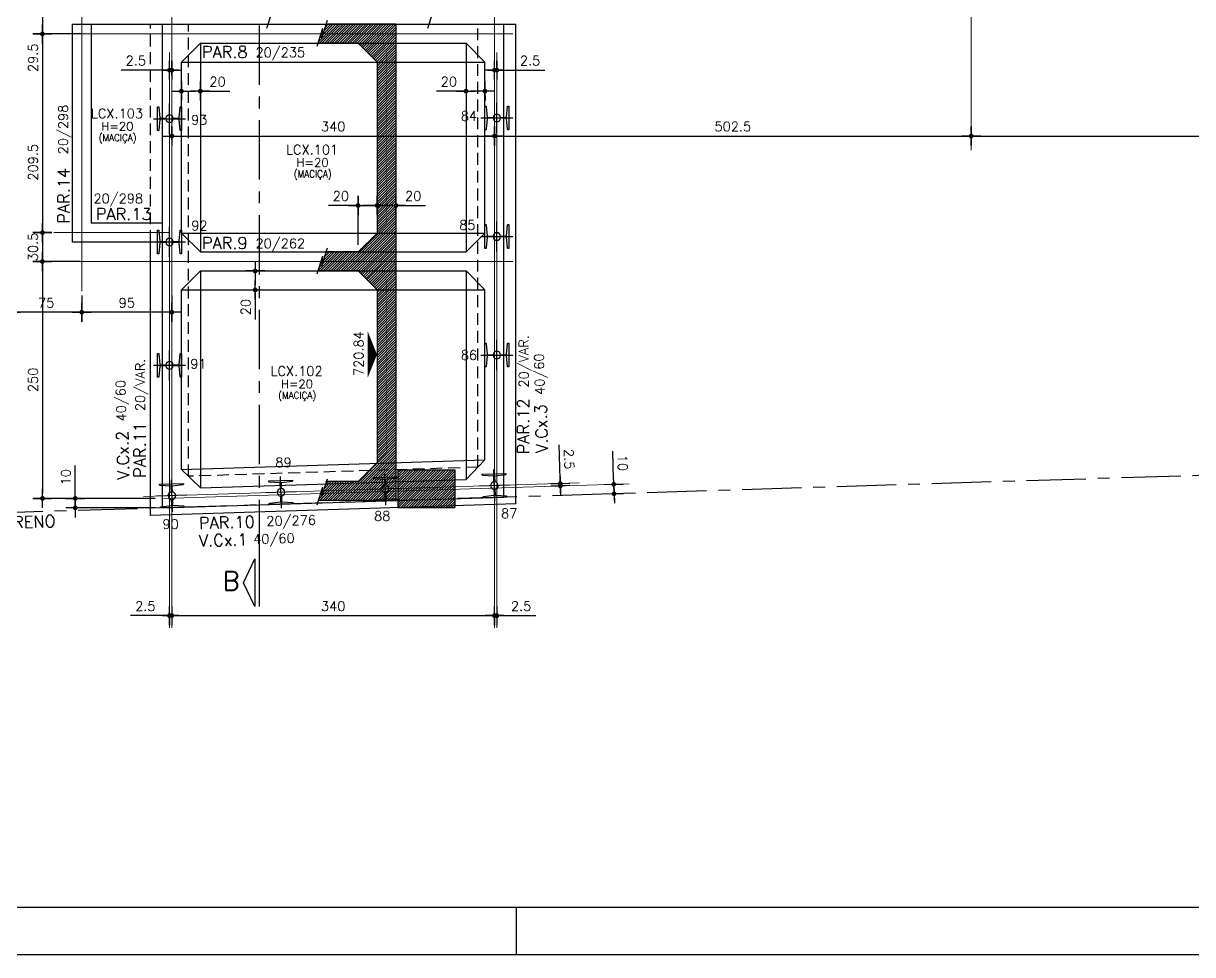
# Model space of a CAD drawing. Header units: inches. Extents: x 164 to 6104, y 4585 to 8790.
# Drawn here: x 960 to 2192, y 4585 to 5567 of the extents above; entities that cross this region are included whole.
import ezdxf
from ezdxf.enums import TextEntityAlignment as Align

# ---------------------------------------------------------------- set-up
doc = ezdxf.new("R2010")
doc.units = ezdxf.units.IN
doc.header["$LTSCALE"] = 50
doc.header["$MEASUREMENT"] = 0
doc.linetypes.add('CENTER', pattern=[2, 1.25, -0.25, 0.25, -0.25])
doc.linetypes.add('HIDDEN', pattern=[0.375, 0.25, -0.125])
for name, color, linetype in [('CORTE-FORMA', 1, 'Continuous'), ('COTA', 6, 'Continuous'), ('DIVISA DO TERRENO', 1, 'CENTER'), ('FO-TEXTO-LAJES', 152, 'Continuous'), ('FO-TEXTO-VIGAS', 3, 'Continuous'), ('FOLHA', 7, 'Continuous'), ('NIVEL', 3, 'Continuous'), ('PERFIL-CORTINA', 210, 'Continuous'), ('TEXTO', 3, 'Continuous'), ('TEXTO_PERFIL', 4, 'Continuous')]:
    doc.layers.add(name, color=color, linetype=linetype)
doc.layers.add('FO-Eixos', color=150, linetype='Continuous', lineweight=5)
doc.layers.add('FO-Vigas', color=2, linetype='Continuous', lineweight=30)
doc.styles.add('060CL', font='simplex.shx', dxfattribs={"height": 11.25})
doc.styles.add('ROMANS', font='romans.shx')
doc.dimstyles.new('COTA_50', dxfattribs={"dimscale": 5, "dimtxt": 2, "dimasz": 1, "dimexe": 2, "dimexo": 1.5, "dimgap": 1, "dimtad": 1, "dimzin": 12, "dimdsep": 46, "dimtxsty": 'ROMANS', "dimblk1": 'COTA', "dimblk2": 'COTA', "dimsah": 1, "dimcen": -4, "dimdle": 1.5, "dimclrd": 6, "dimclre": 6, "dimclrt": 3, "dimadec": 0, "dimazin": 0, "dimtfac": 1, "dimtofl": 0, "dimtmove": 0, "dimatfit": 3, "dimldrblk": 'COTA', "dimfxl": 1, "dimtolj": 1, "dimtzin": 12, "dimarcsym": 0})

# ---------------------------------------------------------------- blocks, each defined once
blk = doc.blocks.new('COTA')
at = {"layer": 'COTA'}
for p, q in [((2, 0), (-2, 0)), ((0, -2), (0, 2))]:
    blk.add_line(p, q, dxfattribs=at)
at = {"layer": 'COTA', "const_width": 0.5}
blk.add_lwpolyline([(-0.25, 0, 1), (0.25, 0, 1)], format="xyb", close=True, dxfattribs=at)
blk = doc.blocks.new('*D88')
at = {"layer": 'COTA', "color": 6, "lineweight": -2, "transparency": 16777216}
for p, q in [((1312.2, 5374.9), (1281, 5374.9)), ((1312.2, 5333.3), (1312.2, 5384.9)), ((1327.2, 5374.9), (1317.2, 5374.9)), ((1332.2, 5368.2), (1332.2, 5364.9))]:
    blk.add_line(p, q, dxfattribs=at)
at = {"layer": 'Defpoints', "color": 0, "transparency": 16777216}
for p in [(1312.2, 5374.9), (1332.2, 5375.7), (1312.2, 5325.8)]:
    blk.add_point(p, dxfattribs=at)
at = {"layer": 'COTA', "color": 6, "lineweight": -2, "transparency": 16777216, "xscale": 5, "yscale": 5, "zscale": 5, "rotation": 180}
blk.add_blockref('COTA', (1312.2, 5374.9), dxfattribs=at)
at = {"layer": 'COTA', "color": 6, "lineweight": -2, "transparency": 16777216, "xscale": 5, "yscale": 5, "zscale": 5}
blk.add_blockref('COTA', (1332.2, 5374.9), dxfattribs=at)
at = {"layer": 'COTA', "color": 3, "transparency": 16777216, "insert": (1294.1, 5384.9), "char_height": 10, "attachment_point": 5, "style": 'ROMANS'}
blk.add_mtext('\\A1;20', dxfattribs=at)
blk = doc.blocks.new('*D89')
at = {"layer": 'COTA', "color": 6, "lineweight": -2, "transparency": 16777216}
for p, q in [((1332.2, 5374.6), (1332.2, 5364.9)), ((1337.2, 5374.9), (1347.2, 5374.9)), ((1352.2, 5374.9), (1383.4, 5374.9)), ((1352.2, 5374.6), (1352.2, 5364.9))]:
    blk.add_line(p, q, dxfattribs=at)
at = {"layer": 'Defpoints', "color": 0, "transparency": 16777216}
for p in [(1332.2, 5382.1), (1352.2, 5382.1), (1352.2, 5374.9)]:
    blk.add_point(p, dxfattribs=at)
at = {"layer": 'COTA', "color": 6, "lineweight": -2, "transparency": 16777216, "xscale": 5, "yscale": 5, "zscale": 5, "rotation": 180}
blk.add_blockref('COTA', (1332.2, 5374.9), dxfattribs=at)
at = {"layer": 'COTA', "color": 6, "lineweight": -2, "transparency": 16777216, "xscale": 5, "yscale": 5, "zscale": 5}
blk.add_blockref('COTA', (1352.2, 5374.9), dxfattribs=at)
at = {"layer": 'COTA', "color": 3, "transparency": 16777216, "insert": (1370.3, 5384.9), "char_height": 10, "attachment_point": 5, "style": 'ROMANS'}
blk.add_mtext('\\A1;20', dxfattribs=at)
blk = doc.blocks.new('*D90')
at = {"layer": 'COTA', "color": 6, "lineweight": -2, "transparency": 16777216}
for p, q in [((1126, 5490.8), (1126, 5485.4)), ((1131, 5495.4), (1141, 5495.4)), ((1146, 5495.4), (1177.2, 5495.4)), ((1146, 5490.8), (1146, 5485.4))]:
    blk.add_line(p, q, dxfattribs=at)
at = {"layer": 'Defpoints', "color": 0, "transparency": 16777216}
for p in [(1126, 5498.3), (1146, 5498.3), (1146, 5495.4)]:
    blk.add_point(p, dxfattribs=at)
at = {"layer": 'COTA', "color": 6, "lineweight": -2, "transparency": 16777216, "xscale": 5, "yscale": 5, "zscale": 5, "rotation": 180}
blk.add_blockref('COTA', (1126, 5495.4), dxfattribs=at)
at = {"layer": 'COTA', "color": 6, "lineweight": -2, "transparency": 16777216, "xscale": 5, "yscale": 5, "zscale": 5}
blk.add_blockref('COTA', (1146, 5495.4), dxfattribs=at)
at = {"layer": 'COTA', "color": 3, "transparency": 16777216, "insert": (1164.1, 5505.4), "char_height": 10, "attachment_point": 5, "style": 'ROMANS'}
blk.add_mtext('\\A1;20', dxfattribs=at)
blk = doc.blocks.new('*D91')
at = {"layer": 'COTA', "color": 6, "lineweight": -2, "transparency": 16777216}
for p, q in [((1203.8, 5300.8), (1203.8, 5290.8)), ((1206.1, 5305.8), (1213.8, 5305.8)), ((1203.8, 5285.8), (1203.8, 5254.6)), ((1206.1, 5285.8), (1213.8, 5285.8))]:
    blk.add_line(p, q, dxfattribs=at)
at = {"layer": 'Defpoints', "color": 0, "transparency": 16777216}
for p in [(1198.6, 5305.8), (1198.6, 5285.8), (1203.8, 5285.8)]:
    blk.add_point(p, dxfattribs=at)
at = {"layer": 'COTA', "color": 6, "lineweight": -2, "transparency": 16777216, "xscale": 5, "yscale": 5, "zscale": 5}
for p, rotation in [((1203.8, 5305.8), 90), ((1203.8, 5285.8), 270)]:
    blk.add_blockref('COTA', p, dxfattribs=dict(at, rotation=rotation))
at = {"layer": 'COTA', "color": 3, "transparency": 16777216, "insert": (1193.8, 5267.7), "char_height": 10, "attachment_point": 5, "rotation": 90, "style": 'ROMANS'}
blk.add_mtext('\\A1;20', dxfattribs=at)
blk = doc.blocks.new('*D157')
at = {"layer": 'COTA', "color": 6, "lineweight": -2, "transparency": 16777216}
for p, q in [((1116, 5443.8), (1116, 5458.1)), ((1121, 5448.1), (1451, 5448.1)), ((1456, 5443.8), (1456, 5458.1))]:
    blk.add_line(p, q, dxfattribs=at)
at = {"layer": 'Defpoints', "color": 0, "transparency": 16777216}
for p in [(1456, 5448.1), (1116, 5436.3), (1456, 5436.3)]:
    blk.add_point(p, dxfattribs=at)
at = {"layer": 'COTA', "color": 6, "lineweight": -2, "transparency": 16777216, "xscale": 5, "yscale": 5, "zscale": 5, "rotation": 180}
blk.add_blockref('COTA', (1116, 5448.1), dxfattribs=at)
at = {"layer": 'COTA', "color": 6, "lineweight": -2, "transparency": 16777216, "xscale": 5, "yscale": 5, "zscale": 5}
blk.add_blockref('COTA', (1456, 5448.1), dxfattribs=at)
at = {"layer": 'COTA', "color": 3, "transparency": 16777216, "insert": (1286, 5458.1), "char_height": 10, "attachment_point": 5, "style": 'ROMANS'}
blk.add_mtext('\\A1;340', dxfattribs=at)
blk = doc.blocks.new('*D158')
at = {"layer": 'COTA', "color": 6, "lineweight": -2, "transparency": 16777216}
for p, q in [((1426, 5495.4), (1394.8, 5495.4)), ((1426, 5490.8), (1426, 5485.4)), ((1441, 5495.4), (1431, 5495.4)), ((1446, 5490.8), (1446, 5485.4))]:
    blk.add_line(p, q, dxfattribs=at)
at = {"layer": 'Defpoints', "color": 0, "transparency": 16777216}
for p in [(1426, 5498.3), (1446, 5498.3), (1426, 5495.4)]:
    blk.add_point(p, dxfattribs=at)
at = {"layer": 'COTA', "color": 6, "lineweight": -2, "transparency": 16777216, "xscale": 5, "yscale": 5, "zscale": 5, "rotation": 180}
blk.add_blockref('COTA', (1426, 5495.4), dxfattribs=at)
at = {"layer": 'COTA', "color": 6, "lineweight": -2, "transparency": 16777216, "xscale": 5, "yscale": 5, "zscale": 5}
blk.add_blockref('COTA', (1446, 5495.4), dxfattribs=at)
at = {"layer": 'COTA', "color": 3, "transparency": 16777216, "insert": (1407.9, 5505.4), "char_height": 10, "attachment_point": 5, "style": 'ROMANS'}
blk.add_mtext('\\A1;20', dxfattribs=at)
blk = doc.blocks.new('*D159')
at = {"layer": 'COTA', "color": 6, "lineweight": -2, "transparency": 16777216}
for p, q in [((1456, 5453.7), (1456, 5438.1)), ((1461, 5448.1), (1953.5, 5448.1)), ((1958.5, 5453.7), (1958.5, 5438.1))]:
    blk.add_line(p, q, dxfattribs=at)
at = {"layer": 'Defpoints', "color": 0, "transparency": 16777216}
for p in [(1456, 5461.2), (1958.5, 5461.2), (1958.5, 5448.1)]:
    blk.add_point(p, dxfattribs=at)
at = {"layer": 'COTA', "color": 6, "lineweight": -2, "transparency": 16777216, "xscale": 5, "yscale": 5, "zscale": 5, "rotation": 180}
blk.add_blockref('COTA', (1456, 5448.1), dxfattribs=at)
at = {"layer": 'COTA', "color": 6, "lineweight": -2, "transparency": 16777216, "xscale": 5, "yscale": 5, "zscale": 5}
blk.add_blockref('COTA', (1958.5, 5448.1), dxfattribs=at)
at = {"layer": 'COTA', "color": 3, "transparency": 16777216, "insert": (1707.2, 5458.1), "char_height": 10, "attachment_point": 5, "style": 'ROMANS'}
blk.add_mtext('\\A1;502.5', dxfattribs=at)
blk = doc.blocks.new('*D160')
at = {"layer": 'COTA', "color": 6, "lineweight": -2, "transparency": 16777216}
for p, q in [((1958.5, 5451.7), (1958.5, 5438.1)), ((1963.5, 5448.1), (2545, 5448.1)), ((2550, 5451.7), (2550, 5438.1))]:
    blk.add_line(p, q, dxfattribs=at)
at = {"layer": 'Defpoints', "color": 0, "transparency": 16777216}
for p in [(1958.5, 5459.2), (2550, 5459.2), (2550, 5448.1)]:
    blk.add_point(p, dxfattribs=at)
at = {"layer": 'COTA', "color": 6, "lineweight": -2, "transparency": 16777216, "xscale": 5, "yscale": 5, "zscale": 5, "rotation": 180}
blk.add_blockref('COTA', (1958.5, 5448.1), dxfattribs=at)
at = {"layer": 'COTA', "color": 6, "lineweight": -2, "transparency": 16777216, "xscale": 5, "yscale": 5, "zscale": 5}
blk.add_blockref('COTA', (2550, 5448.1), dxfattribs=at)
at = {"layer": 'COTA', "color": 3, "transparency": 16777216, "insert": (2254.2, 5458.1), "char_height": 10, "attachment_point": 5, "style": 'ROMANS'}
blk.add_mtext('\\A1;591.5', dxfattribs=at)
blk = doc.blocks.new('*D67')
at = {"layer": 'COTA', "color": 6, "lineweight": -2, "transparency": 16777216}
for p, q in [((1020.7, 5555.8), (969.6, 5555.8)), ((979.6, 5550.8), (979.6, 5351.3)), ((983.9, 5346.3), (969.6, 5346.3))]:
    blk.add_line(p, q, dxfattribs=at)
at = {"layer": 'Defpoints', "color": 0, "transparency": 16777216}
for p in [(1028.2, 5555.8), (979.6, 5346.3), (991.4, 5346.3)]:
    blk.add_point(p, dxfattribs=at)
at = {"layer": 'COTA', "color": 6, "lineweight": -2, "transparency": 16777216, "xscale": 5, "yscale": 5, "zscale": 5}
for p, rotation in [((979.6, 5555.8), 90), ((979.6, 5346.3), 270)]:
    blk.add_blockref('COTA', p, dxfattribs=dict(at, rotation=rotation))
at = {"layer": 'COTA', "color": 3, "transparency": 16777216, "insert": (969.6, 5420.4), "char_height": 10, "attachment_point": 5, "rotation": 90, "style": 'ROMANS'}
blk.add_mtext('\\A1;209.5', dxfattribs=at)
blk = doc.blocks.new('*D69')
at = {"layer": 'COTA', "color": 6, "lineweight": -2, "transparency": 16777216}
for p, q in [((1016.2, 5585.3), (969.6, 5585.3)), ((979.6, 5580.3), (979.6, 5560.8)), ((1016.2, 5555.8), (969.6, 5555.8)), ((979.6, 5555.8), (979.6, 5510.4))]:
    blk.add_line(p, q, dxfattribs=at)
at = {"layer": 'Defpoints', "color": 0, "transparency": 16777216}
for p in [(1023.7, 5585.3), (979.6, 5555.8), (1023.7, 5555.8)]:
    blk.add_point(p, dxfattribs=at)
at = {"layer": 'COTA', "color": 6, "lineweight": -2, "transparency": 16777216, "xscale": 5, "yscale": 5, "zscale": 5}
for p, rotation in [((979.6, 5585.3), 90), ((979.6, 5555.8), 270)]:
    blk.add_blockref('COTA', p, dxfattribs=dict(at, rotation=rotation))
at = {"layer": 'COTA', "color": 3, "transparency": 16777216, "insert": (969.6, 5530.6), "char_height": 10, "attachment_point": 5, "rotation": 90, "style": 'ROMANS'}
blk.add_mtext('\\A1;29.5', dxfattribs=at)
blk = doc.blocks.new('*D70')
at = {"layer": 'COTA', "color": 6, "lineweight": -2, "transparency": 16777216}
for p, q in [((1019.1, 5315.8), (969.6, 5315.8)), ((979.6, 5310.8), (979.6, 5071.1)), ((1098.5, 5066.1), (969.6, 5066.1))]:
    blk.add_line(p, q, dxfattribs=at)
at = {"layer": 'Defpoints', "color": 0, "transparency": 16777216}
for p in [(1026.6, 5315.8), (979.6, 5066.1), (1106, 5066.1)]:
    blk.add_point(p, dxfattribs=at)
at = {"layer": 'COTA', "color": 6, "lineweight": -2, "transparency": 16777216, "xscale": 5, "yscale": 5, "zscale": 5}
for p, rotation in [((979.6, 5315.8), 90), ((979.6, 5066.1), 270)]:
    blk.add_blockref('COTA', p, dxfattribs=dict(at, rotation=rotation))
at = {"layer": 'COTA', "color": 3, "transparency": 16777216, "insert": (969.6, 5191), "char_height": 10, "attachment_point": 5, "rotation": 90, "style": 'ROMANS'}
blk.add_mtext('\\A1;250', dxfattribs=at)
blk = doc.blocks.new('*D71')
at = {"layer": 'COTA', "color": 6, "lineweight": -2, "transparency": 16777216}
for p, q in [((1014.2, 5071.1), (1014.2, 5100.8)), ((1098.5, 5066.1), (1004.2, 5066.1)), ((1098.5, 5056.1), (1004.2, 5056.1)), ((1014.2, 5051.1), (1014.2, 5046.1))]:
    blk.add_line(p, q, dxfattribs=at)
at = {"layer": 'Defpoints', "color": 0, "transparency": 16777216}
for p in [(1014.2, 5066.1), (1106, 5066.1), (1106, 5056.1)]:
    blk.add_point(p, dxfattribs=at)
at = {"layer": 'COTA', "color": 6, "lineweight": -2, "transparency": 16777216, "xscale": 5, "yscale": 5, "zscale": 5}
for p, rotation in [((1014.2, 5066.1), 270), ((1014.2, 5056.1), 90)]:
    blk.add_blockref('COTA', p, dxfattribs=dict(at, rotation=rotation))
at = {"layer": 'COTA', "color": 3, "transparency": 16777216, "insert": (1004.2, 5088.4), "char_height": 10, "attachment_point": 5, "rotation": 90, "style": 'ROMANS'}
blk.add_mtext('\\A1;10', dxfattribs=at)
blk = doc.blocks.new('*D72')
at = {"layer": 'COTA', "color": 6, "lineweight": -2, "transparency": 16777216}
for p, q in [((1581.5, 5085.9), (1580.6, 5115.7)), ((1582.1, 5081), (1591.7, 5081.3)), ((1582.1, 5066), (1582.3, 5061)), ((1582.4, 5071), (1592, 5071.3))]:
    blk.add_line(p, q, dxfattribs=at)
at = {"layer": 'Defpoints', "color": 0, "transparency": 16777216}
for p in [(1574.6, 5080.7), (1581.7, 5080.9), (1574.9, 5070.7)]:
    blk.add_point(p, dxfattribs=at)
at = {"layer": 'COTA', "color": 6, "lineweight": -2, "transparency": 16777216, "xscale": 5, "yscale": 5, "zscale": 5}
for p, rotation in [((1581.7, 5080.9), 271.7916280746214), ((1582, 5071), 91.79162807462139)]:
    blk.add_blockref('COTA', p, dxfattribs=dict(at, rotation=rotation))
at = {"layer": 'COTA', "color": 3, "transparency": 16777216, "insert": (1591, 5103.6), "char_height": 10, "attachment_point": 5, "rotation": 271.7916, "style": 'ROMANS'}
blk.add_mtext('\\A1;10', dxfattribs=at)
blk = doc.blocks.new('*D37')
at = {"layer": 'COTA', "color": 6, "lineweight": -2, "transparency": 16777216}
for p, q in [((983.9, 5346.3), (969.6, 5346.3)), ((979.6, 5341.3), (979.6, 5320.8)), ((986.8, 5315.8), (969.6, 5315.8))]:
    blk.add_line(p, q, dxfattribs=at)
at = {"layer": 'Defpoints', "color": 0, "transparency": 16777216}
for p in [(991.4, 5346.3), (979.6, 5315.8), (994.3, 5315.8)]:
    blk.add_point(p, dxfattribs=at)
at = {"layer": 'COTA', "color": 6, "lineweight": -2, "transparency": 16777216, "xscale": 5, "yscale": 5, "zscale": 5}
for p, rotation in [((979.6, 5346.3), 90), ((979.6, 5315.8), 270)]:
    blk.add_blockref('COTA', p, dxfattribs=dict(at, rotation=rotation))
at = {"layer": 'COTA', "color": 3, "transparency": 16777216, "insert": (969.6, 5331.1), "char_height": 10, "attachment_point": 5, "rotation": 90, "style": 'ROMANS'}
blk.add_mtext('\\A1;30.5', dxfattribs=at)
blk = doc.blocks.new('*D38')
at = {"layer": 'COTA', "color": 6, "lineweight": -2, "transparency": 16777216}
for p, q in [((1021, 5279.9), (1021, 5252.3)), ((1116, 5279.9), (1116, 5252.3)), ((1111, 5262.3), (1026, 5262.3))]:
    blk.add_line(p, q, dxfattribs=at)
at = {"layer": 'Defpoints', "color": 0, "transparency": 16777216}
for p in [(1021, 5287.4), (1116, 5287.4), (1021, 5262.3)]:
    blk.add_point(p, dxfattribs=at)
at = {"layer": 'COTA', "color": 6, "lineweight": -2, "transparency": 16777216, "xscale": 5, "yscale": 5, "zscale": 5, "rotation": 180}
blk.add_blockref('COTA', (1021, 5262.3), dxfattribs=at)
at = {"layer": 'COTA', "color": 6, "lineweight": -2, "transparency": 16777216, "xscale": 5, "yscale": 5, "zscale": 5}
blk.add_blockref('COTA', (1116, 5262.3), dxfattribs=at)
at = {"layer": 'COTA', "color": 3, "transparency": 16777216, "insert": (1068.5, 5272.3), "char_height": 10, "attachment_point": 5, "style": 'ROMANS'}
blk.add_mtext('\\A1;95', dxfattribs=at)
blk = doc.blocks.new('*D39')
at = {"layer": 'COTA', "color": 6, "lineweight": -2, "transparency": 16777216}
for p, q in [((946, 5425.6), (946, 5252.3)), ((1021, 5276.9), (1021, 5252.3)), ((1016, 5262.3), (951, 5262.3))]:
    blk.add_line(p, q, dxfattribs=at)
at = {"layer": 'Defpoints', "color": 0, "transparency": 16777216}
for p in [(946, 5433.1), (1021, 5284.4), (946, 5262.3)]:
    blk.add_point(p, dxfattribs=at)
at = {"layer": 'COTA', "color": 6, "lineweight": -2, "transparency": 16777216, "xscale": 5, "yscale": 5, "zscale": 5, "rotation": 180}
blk.add_blockref('COTA', (946, 5262.3), dxfattribs=at)
at = {"layer": 'COTA', "color": 6, "lineweight": -2, "transparency": 16777216, "xscale": 5, "yscale": 5, "zscale": 5}
blk.add_blockref('COTA', (1021, 5262.3), dxfattribs=at)
at = {"layer": 'COTA', "color": 3, "transparency": 16777216, "insert": (983.5, 5272.3), "char_height": 10, "attachment_point": 5, "style": 'ROMANS'}
blk.add_mtext('\\A1;75', dxfattribs=at)
blk = doc.blocks.new('*D249')
at = {"layer": 'COTA', "color": 6, "lineweight": -2, "transparency": 16777216}
for p, q in [((1456, 5520.5), (1456, 5527.5)), ((1458.5, 5520.5), (1458.5, 5527.5)), ((1451, 5517.5), (1446, 5517.5)), ((1463.5, 5517.5), (1509, 5517.5))]:
    blk.add_line(p, q, dxfattribs=at)
at = {"layer": 'Defpoints', "color": 0, "transparency": 16777216}
for p in [(1456, 5513), (1458.5, 5517.5), (1458.5, 5513)]:
    blk.add_point(p, dxfattribs=at)
at = {"layer": 'COTA', "color": 6, "lineweight": -2, "transparency": 16777216, "xscale": 5, "yscale": 5, "zscale": 5}
blk.add_blockref('COTA', (1456, 5517.5), dxfattribs=at)
at = {"layer": 'COTA', "color": 6, "lineweight": -2, "transparency": 16777216, "xscale": 5, "yscale": 5, "zscale": 5, "rotation": 180}
blk.add_blockref('COTA', (1458.5, 5517.5), dxfattribs=at)
at = {"layer": 'COTA', "color": 3, "transparency": 16777216, "insert": (1493.5, 5527.5), "char_height": 10, "attachment_point": 5, "style": 'ROMANS'}
blk.add_mtext('\\A1;2.5', dxfattribs=at)
blk = doc.blocks.new('*D250')
at = {"layer": 'COTA', "color": 6, "lineweight": -2, "transparency": 16777216}
for p, q in [((1113.5, 5512), (1113.5, 5527.5)), ((1116, 5512), (1116, 5527.5)), ((1108.5, 5517.5), (1062.5, 5517.5)), ((1121, 5517.5), (1126, 5517.5))]:
    blk.add_line(p, q, dxfattribs=at)
at = {"layer": 'Defpoints', "color": 0, "transparency": 16777216}
for p in [(1113.5, 5517.5), (1113.5, 5504.5), (1116, 5504.5)]:
    blk.add_point(p, dxfattribs=at)
at = {"layer": 'COTA', "color": 6, "lineweight": -2, "transparency": 16777216, "xscale": 5, "yscale": 5, "zscale": 5}
blk.add_blockref('COTA', (1113.5, 5517.5), dxfattribs=at)
at = {"layer": 'COTA', "color": 6, "lineweight": -2, "transparency": 16777216, "xscale": 5, "yscale": 5, "zscale": 5, "rotation": 180}
blk.add_blockref('COTA', (1116, 5517.5), dxfattribs=at)
at = {"layer": 'COTA', "color": 3, "transparency": 16777216, "insert": (1078, 5527.5), "char_height": 10, "attachment_point": 5, "style": 'ROMANS'}
blk.add_mtext('\\A1;2.5', dxfattribs=at)
blk = doc.blocks.new('*D251')
at = {"layer": 'COTA', "color": 6, "lineweight": -2, "transparency": 16777216}
for p, q in [((1525.2, 5086.7), (1524.1, 5122.6)), ((1522.7, 5081.6), (1515.4, 5081.4)), ((1522.8, 5079.1), (1515.4, 5078.9)), ((1525.6, 5074.2), (1525.7, 5069.2))]:
    blk.add_line(p, q, dxfattribs=at)
at = {"layer": 'Defpoints', "color": 0, "transparency": 16777216}
for p in [(1525.4, 5081.7), (1530.2, 5081.8), (1530.3, 5079.3)]:
    blk.add_point(p, dxfattribs=at)
at = {"layer": 'COTA', "color": 6, "lineweight": -2, "transparency": 16777216, "xscale": 5, "yscale": 5, "zscale": 5}
for p, rotation in [((1525.4, 5081.7), 271.7916280746215), ((1525.4, 5079.2), 91.79162807462158)]:
    blk.add_blockref('COTA', p, dxfattribs=dict(at, rotation=rotation))
at = {"layer": 'COTA', "color": 3, "transparency": 16777216, "insert": (1534.6, 5107.5), "char_height": 10, "attachment_point": 5, "rotation": 271.7916, "style": 'ROMANS'}
blk.add_mtext('\\A1;2.5', dxfattribs=at)
blk = doc.blocks.new('*D252')
at = {"layer": 'COTA', "color": 6, "lineweight": -2, "transparency": 16777216}
for p, q in [((1121, 4942.5), (1451, 4942.5)), ((1116, 4940), (1116, 4932.5)), ((1456, 4940), (1456, 4932.5))]:
    blk.add_line(p, q, dxfattribs=at)
at = {"layer": 'Defpoints', "color": 0, "transparency": 16777216}
for p in [(1116, 4947.5), (1456, 4947.5), (1456, 4942.5)]:
    blk.add_point(p, dxfattribs=at)
at = {"layer": 'COTA', "color": 6, "lineweight": -2, "transparency": 16777216, "xscale": 5, "yscale": 5, "zscale": 5, "rotation": 180}
blk.add_blockref('COTA', (1116, 4942.5), dxfattribs=at)
at = {"layer": 'COTA', "color": 6, "lineweight": -2, "transparency": 16777216, "xscale": 5, "yscale": 5, "zscale": 5}
blk.add_blockref('COTA', (1456, 4942.5), dxfattribs=at)
at = {"layer": 'COTA', "color": 3, "transparency": 16777216, "insert": (1286, 4952.5), "char_height": 10, "attachment_point": 5, "style": 'ROMANS'}
blk.add_mtext('\\A1;340', dxfattribs=at)
blk = doc.blocks.new('*D253')
at = {"layer": 'COTA', "color": 6, "lineweight": -2, "transparency": 16777216}
for p, q in [((1108.5, 4942.5), (1072.5, 4942.5)), ((1113.5, 4943), (1113.5, 4932.5)), ((1116, 4943), (1116, 4932.5)), ((1121, 4942.5), (1126, 4942.5))]:
    blk.add_line(p, q, dxfattribs=at)
at = {"layer": 'Defpoints', "color": 0, "transparency": 16777216}
for p in [(1113.5, 4950.5), (1113.5, 4942.5), (1116, 4950.5)]:
    blk.add_point(p, dxfattribs=at)
at = {"layer": 'COTA', "color": 6, "lineweight": -2, "transparency": 16777216, "xscale": 5, "yscale": 5, "zscale": 5}
blk.add_blockref('COTA', (1113.5, 4942.5), dxfattribs=at)
at = {"layer": 'COTA', "color": 6, "lineweight": -2, "transparency": 16777216, "xscale": 5, "yscale": 5, "zscale": 5, "rotation": 180}
blk.add_blockref('COTA', (1116, 4942.5), dxfattribs=at)
at = {"layer": 'COTA', "color": 3, "transparency": 16777216, "insert": (1088, 4952.5), "char_height": 10, "attachment_point": 5, "style": 'ROMANS'}
blk.add_mtext('\\A1;2.5', dxfattribs=at)
blk = doc.blocks.new('*D254')
at = {"layer": 'COTA', "color": 6, "lineweight": -2, "transparency": 16777216}
for p, q in [((1451, 4942.5), (1446, 4942.5)), ((1456, 4944), (1456, 4932.5)), ((1458.5, 4944), (1458.5, 4932.5)), ((1463.5, 4942.5), (1499.4, 4942.5))]:
    blk.add_line(p, q, dxfattribs=at)
at = {"layer": 'Defpoints', "color": 0, "transparency": 16777216}
for p in [(1456, 4951.5), (1458.5, 4951.5), (1458.5, 4942.5)]:
    blk.add_point(p, dxfattribs=at)
at = {"layer": 'COTA', "color": 6, "lineweight": -2, "transparency": 16777216, "xscale": 5, "yscale": 5, "zscale": 5}
blk.add_blockref('COTA', (1456, 4942.5), dxfattribs=at)
at = {"layer": 'COTA', "color": 6, "lineweight": -2, "transparency": 16777216, "xscale": 5, "yscale": 5, "zscale": 5, "rotation": 180}
blk.add_blockref('COTA', (1458.5, 4942.5), dxfattribs=at)
at = {"layer": 'COTA', "color": 3, "transparency": 16777216, "insert": (1484, 4952.5), "char_height": 10, "attachment_point": 5, "style": 'ROMANS'}
blk.add_mtext('\\A1;2.5', dxfattribs=at)

msp = doc.modelspace()

# ---------------------------------------------------------------- hatches: boundary and pattern name
at = {"layer": 'CORTE-FORMA'}
h = msp.add_hatch(dxfattribs=at)
h.set_pattern_fill('ANSI31', color=70, scale=15)
h.set_pattern_definition([(45, (1220.449, 13706.9892), (-1.3258252, 1.3258252), [])])
h.paths.add_polyline_path([(1352.17757, 5565.83875), (1278.33178, 5565.83875), (1273.6214, 5550.85062), (1274.80125, 5561.31144), (1269.93859, 5545.83875), (1312.17757, 5545.83875), (1332.17757, 5525.83875), (1332.17757, 5345.83875), (1312.17757, 5325.83875), (1278.33178, 5325.83875), (1273.6214, 5310.85062), (1274.80125, 5321.31144), (1269.93859, 5305.83875), (1312.17757, 5305.83875), (1332.17757, 5285.83875), (1332.17757, 5103.769), (1312.17757, 5083.769), (1278.6954, 5083.769), (1273.6214, 5067.62386), (1274.80125, 5078.08469), (1270.3022, 5063.769), (1352.17757, 5063.769)])
h = msp.add_hatch(dxfattribs=at)
h.set_pattern_fill('ANSI31', color=70, scale=15)
h.paths.add_polyline_path([(1354.17757, 5096.33945), (1354.17757, 5056.31989), (1414.17757, 5056.31989), (1414.17757, 5096.33945)])

# ---------------------------------------------------------------- linework, layer by layer
at = {"layer": 'CORTE-FORMA', "color": 8}
for p, q in [((1225.74263, 5592.89048), (1215.8565, 5561.43345)), ((1395.42936, 5592.89048), (1385.54323, 5561.43345)), ((1274.80125, 5561.31144), (1268.82511, 5542.29573)), ((1279.54437, 5569.69712), (1273.6214, 5550.85062)), ((1274.80125, 5561.31144), (1273.6214, 5550.85062)), ((1279.54437, 5329.69712), (1273.6214, 5310.85062)), ((1274.80125, 5321.31144), (1268.82511, 5302.29573)), ((1274.80125, 5321.31144), (1273.6214, 5310.85062)), ((1274.80125, 5078.08469), (1268.82511, 5059.06898)), ((1279.54437, 5086.47037), (1273.6214, 5067.62386)), ((1274.80125, 5078.08469), (1273.6214, 5067.62386))]:
    msp.add_line(p, q, dxfattribs=at)
at = {"layer": 'CORTE-FORMA'}
for p, q in [((1352.17757, 5565.83875), (1278.33178, 5565.83875)), ((1352.17757, 5565.83875), (1352.17757, 5063.769)), ((1312.17757, 5545.83875), (1269.93859, 5545.83875)), ((1312.17757, 5545.83875), (1332.17757, 5525.83875)), ((1332.17757, 5525.83875), (1332.17757, 5345.83875)), ((1332.17757, 5345.83875), (1312.17757, 5325.83875)), ((1312.17757, 5325.83875), (1278.33178, 5325.83875)), ((1312.17757, 5305.83875), (1269.93859, 5305.83875)), ((1332.17757, 5285.83875), (1312.17757, 5305.83875)), ((1332.17757, 5285.83875), (1332.17757, 5103.769)), ((1332.17757, 5103.769), (1312.17757, 5083.769)), ((1354.17757, 5096.33945), (1354.17757, 5056.31989)), ((1354.17757, 5096.33945), (1414.17757, 5096.33945)), ((1414.17757, 5096.33945), (1414.17757, 5056.31989)), ((1312.17757, 5083.769), (1278.6954, 5083.769)), ((1352.17757, 5063.769), (1270.3022, 5063.769)), ((1354.17757, 5056.31989), (1414.17757, 5056.31989))]:
    msp.add_line(p, q, dxfattribs=at)
at = {"layer": 'DIVISA DO TERRENO'}
msp.add_line((3778.45968, 5139.68875), (774.32082, 5045.68753), dxfattribs=at)
at = {"layer": 'FO-Eixos'}
for p, q in [((1115.99318, 4929.5), (1115.99318, 7147.23534)), ((1958.49312, 6359.45747), (1958.49312, 5433.12906)), ((1455.99312, 4929.5), (1455.99312, 5620.19726)), ((1020.99318, 5284.41759), (1020.99318, 5618.55766)), ((999.18096, 5555.83875), (1475.39796, 5555.83875)), ((1113.49318, 4929.5), (1113.49318, 5536)), ((1458.49312, 4929.5), (1458.49312, 5536)), ((991.44214, 5346.33875), (1112.28494, 5346.33875)), ((999.18096, 5315.83875), (1475.39796, 5315.83875)), ((1545.49312, 5082.31402), (1086, 5067.94107)), ((1597.99312, 5081.455), (1105.99312, 5066.06524))]:
    msp.add_line(p, q, dxfattribs=at)
at = {"layer": 'FO-Vigas'}
for p, q in [((1010.99312, 5565.83875), (1478.49312, 5565.83875)), ((1010.99312, 5565.83875), (1010.99312, 5336.33875)), ((1030.99312, 5565.83875), (1030.99312, 5356.33875)), ((1105.99312, 5056.06034), (1105.99312, 5565.83875)), ((1465.99312, 5067.32115), (1465.99312, 5565.83875)), ((1478.49312, 5060.20848), (1478.49312, 5565.83875)), ((1125.99312, 5525.83875), (1145.99312, 5545.83875)), ((1145.99312, 5545.83875), (1425.99312, 5545.83875)), ((1425.99312, 5545.83875), (1445.99312, 5525.83875)), ((1125.99312, 5345.83875), (1125.99312, 5525.83875)), ((1445.99312, 5345.83875), (1445.99312, 5525.83875)), ((1105.99318, 5356.33875), (1030.99312, 5356.33875)), ((1105.99318, 5336.33875), (1010.99312, 5336.33875)), ((1093.49318, 5048.16568), (1093.49318, 5336.33875)), ((1125.99312, 5345.83875), (1145.99312, 5325.83875)), ((1445.99312, 5345.83875), (1425.99312, 5325.83875)), ((1145.99312, 5325.83875), (1425.99312, 5325.83875)), ((1125.99312, 5285.83875), (1145.99312, 5305.83875)), ((1145.99312, 5305.83875), (1425.99312, 5305.83875)), ((1425.99312, 5305.83875), (1445.99312, 5285.83875)), ((1125.99312, 5096.70551), (1125.99312, 5285.83875)), ((1445.99312, 5106.71511), (1445.99312, 5285.83875)), ((1445.99312, 5106.71511), (1425.99312, 5086.07973)), ((1145.99312, 5077.32133), (1125.99312, 5096.70551)), ((1145.99312, 5077.32133), (1425.99312, 5086.07973)), ((1105.99312, 5056.06034), (1465.99312, 5067.32115)), ((1478.49312, 5060.20848), (1093.49318, 5048.16568))]:
    msp.add_line(p, q, dxfattribs=at)
at = {"layer": 'FO-Vigas', "linetype": 'HIDDEN'}
for p, q in [((1093.49318, 5336.33875), (1093.49318, 5565.83875)), ((1133.49318, 5089.43644), (1133.49318, 5565.83875)), ((1438.49312, 5098.97684), (1438.49312, 5565.83875)), ((1438.49312, 5098.97684), (1133.49318, 5089.43644))]:
    msp.add_line(p, q, dxfattribs=at)
at = {"layer": 'FO-Vigas', "color": 8}
for p, q in [((1145.99312, 5545.83875), (1145.99312, 5325.83875)), ((1425.99312, 5545.83875), (1425.99312, 5325.83875)), ((1125.99312, 5525.83875), (1445.99312, 5525.83875)), ((1125.99312, 5345.83875), (1445.99312, 5345.83875)), ((1145.99312, 5305.83875), (1145.99312, 5077.32133)), ((1425.99312, 5305.83875), (1425.99312, 5086.07973)), ((1125.99312, 5285.83875), (1445.99312, 5285.83875)), ((1125.99312, 5096.70551), (1445.99312, 5106.71511))]:
    msp.add_line(p, q, dxfattribs=at)
at = {"layer": 'FOLHA', "color": 1}
msp.add_line((289.32313, 4635.13181), (6059.32313, 4635.13181), dxfattribs=at)
at = {"layer": 'FOLHA'}
msp.add_line((1479.32313, 4585.13181), (1479.32313, 4635.13181), dxfattribs=at)
msp.add_lwpolyline([(164.32313, 8790.13181), (164.32313, 4585.13181), (6104.32313, 4585.13181), (6104.32313, 8790.13181)], close=True, dxfattribs=at)
at = {"layer": 'NIVEL', "color": 1}
msp.add_lwpolyline([(1332.17757, 5217.78333, 0, 50, 0), (1322.17757, 5217.78333, 50, 50, 0)], format="xyseb", dxfattribs=at)
at = {"layer": 'PERFIL-CORTINA', "color": 210}
for p, q in [((1113.49556, 5450.46495), (1113.49556, 5482.28289)), ((1458.49312, 5451.26012), (1458.49312, 5483.07806)), ((1096.64676, 5466.37392), (1130.34437, 5466.37392)), ((1441.64431, 5467.16909), (1475.34192, 5467.16909)), ((1113.49556, 5320.46495), (1113.49556, 5352.28289)), ((1458.49312, 5326.26012), (1458.49312, 5358.07806)), ((1096.64676, 5336.37392), (1130.34437, 5336.37392)), ((1441.64431, 5342.16909), (1475.34192, 5342.16909)), ((1458.49312, 5201.26012), (1458.49312, 5233.07806)), ((1113.49556, 5190.46495), (1113.49556, 5222.28289)), ((1441.64431, 5217.16909), (1475.34192, 5217.16909)), ((1096.64676, 5206.37392), (1130.34437, 5206.37392)), ((1231.46512, 5055.62846), (1230.40805, 5089.30948)), ((1341.57824, 5059.08432), (1340.52118, 5092.76534)), ((1456.52165, 5062.69177), (1455.46458, 5096.3728)), ((1116.52172, 5052.021), (1115.46465, 5085.70203)), ((1471.89426, 5080.03134), (1440.09197, 5079.03324)), ((1131.89432, 5069.36057), (1100.09204, 5068.36246)), ((1246.83773, 5072.96802), (1215.03545, 5071.96992)), ((1356.95085, 5076.42388), (1325.14857, 5075.42578))]:
    msp.add_line(p, q, dxfattribs=at)
for points in [[(1109.51393, 5465.98042), (1104.03147, 5465.98042, 0.3485364155), (1103.42283, 5465.49749), (1102.35829, 5454.35685, -0.3485364155), (1101.74965, 5453.87392), (1100.99556, 5453.87392), (1100.99556, 5478.87392), (1101.74965, 5478.87392, -0.3485364155), (1102.35829, 5478.39099), (1103.42283, 5467.25035, 0.3485364155), (1104.03147, 5466.76742), (1109.51393, 5466.76742)], [(1117.4772, 5466.76742), (1122.95965, 5466.76742, 0.3485364155), (1123.56829, 5467.25035), (1124.63283, 5478.39099, -0.3485364155), (1125.24147, 5478.87392), (1125.99556, 5478.87392), (1125.99556, 5453.87392), (1125.24147, 5453.87392, -0.3485364155), (1124.63283, 5454.35685), (1123.56829, 5465.49749, 0.3490499028), (1122.9585, 5465.98042)], [(1454.51148, 5466.77559), (1449.02903, 5466.77559, 0.3485364155), (1448.42039, 5466.29266), (1447.35584, 5455.15202, -0.3485364155), (1446.7472, 5454.66909), (1445.99312, 5454.66909), (1445.99312, 5479.66909), (1446.7472, 5479.66909, -0.3485364155), (1447.35584, 5479.18616), (1448.42039, 5468.04552, 0.3485364155), (1449.02903, 5467.56259), (1454.51148, 5467.56259)], [(1462.47475, 5467.56259), (1467.9572, 5467.56259, 0.3485364155), (1468.56584, 5468.04552), (1469.63039, 5479.18616, -0.3485364155), (1470.23903, 5479.66909), (1470.99312, 5479.66909), (1470.99312, 5454.66909), (1470.23903, 5454.66909, -0.3485364155), (1469.63039, 5455.15202), (1468.56584, 5466.29266, 0.3490499028), (1467.95605, 5466.77559)], [(1109.51393, 5335.98042), (1104.03147, 5335.98042, 0.3485364155), (1103.42283, 5335.49749), (1102.35829, 5324.35685, -0.3485364155), (1101.74965, 5323.87392), (1100.99556, 5323.87392), (1100.99556, 5348.87392), (1101.74965, 5348.87392, -0.3485364155), (1102.35829, 5348.39099), (1103.42283, 5337.25035, 0.3485364155), (1104.03147, 5336.76742), (1109.51393, 5336.76742)], [(1117.4772, 5336.76742), (1122.95965, 5336.76742, 0.3485364155), (1123.56829, 5337.25035), (1124.63283, 5348.39099, -0.3485364155), (1125.24147, 5348.87392), (1125.99556, 5348.87392), (1125.99556, 5323.87392), (1125.24147, 5323.87392, -0.3485364155), (1124.63283, 5324.35685), (1123.56829, 5335.49749, 0.3490499028), (1122.9585, 5335.98042)], [(1454.51148, 5341.77559), (1449.02903, 5341.77559, 0.3485364155), (1448.42039, 5341.29266), (1447.35584, 5330.15202, -0.3485364155), (1446.7472, 5329.66909), (1445.99312, 5329.66909), (1445.99312, 5354.66909), (1446.7472, 5354.66909, -0.3485364155), (1447.35584, 5354.18616), (1448.42039, 5343.04552, 0.3485364155), (1449.02903, 5342.56259), (1454.51148, 5342.56259)], [(1462.47475, 5342.56259), (1467.9572, 5342.56259, 0.3485364155), (1468.56584, 5343.04552), (1469.63039, 5354.18616, -0.3485364155), (1470.23903, 5354.66909), (1470.99312, 5354.66909), (1470.99312, 5329.66909), (1470.23903, 5329.66909, -0.3485364155), (1469.63039, 5330.15202), (1468.56584, 5341.29266, 0.3490499028), (1467.95605, 5341.77559)], [(1454.51148, 5216.77559), (1449.02903, 5216.77559, 0.3485364155), (1448.42039, 5216.29266), (1447.35584, 5205.15202, -0.3485364155), (1446.7472, 5204.66909), (1445.99312, 5204.66909), (1445.99312, 5229.66909), (1446.7472, 5229.66909, -0.3485364155), (1447.35584, 5229.18616), (1448.42039, 5218.04552, 0.3485364155), (1449.02903, 5217.56259), (1454.51148, 5217.56259)], [(1462.47475, 5217.56259), (1467.9572, 5217.56259, 0.3485364155), (1468.56584, 5218.04552), (1469.63039, 5229.18616, -0.3485364155), (1470.23903, 5229.66909), (1470.99312, 5229.66909), (1470.99312, 5204.66909), (1470.23903, 5204.66909, -0.3485364155), (1469.63039, 5205.15202), (1468.56584, 5216.29266, 0.3490499028), (1467.95605, 5216.77559)], [(1109.51393, 5205.98042), (1104.03147, 5205.98042, 0.3485364155), (1103.42283, 5205.49749), (1102.35829, 5194.35685, -0.3485364155), (1101.74965, 5193.87392), (1100.99556, 5193.87392), (1100.99556, 5218.87392), (1101.74965, 5218.87392, -0.3485364155), (1102.35829, 5218.39099), (1103.42283, 5207.25035, 0.3485364155), (1104.03147, 5206.76742), (1109.51393, 5206.76742)], [(1117.4772, 5206.76742), (1122.95965, 5206.76742, 0.3485364155), (1123.56829, 5207.25035), (1124.63283, 5218.39099, -0.3485364155), (1125.24147, 5218.87392), (1125.99556, 5218.87392), (1125.99556, 5193.87392), (1125.24147, 5193.87392, -0.3485364155), (1124.63283, 5194.35685), (1123.56829, 5205.49749, 0.3490499028), (1122.9585, 5205.98042)], [(1455.47491, 5083.49962), (1455.30293, 5088.97937, 0.3485364155), (1454.80114, 5089.57256), (1443.63259, 5090.28711, -0.3485364155), (1443.13081, 5090.8803), (1443.10715, 5091.63402), (1468.09485, 5092.41825), (1468.1185, 5091.66453, -0.3485364155), (1467.6549, 5091.04105), (1456.55314, 5089.62755, 0.3490499028), (1456.08958, 5089.00291)], [(1115.47497, 5072.82885), (1115.30299, 5078.3086, 0.3485364155), (1114.80121, 5078.90179), (1103.63266, 5079.61634, -0.3485364155), (1103.13087, 5080.20953), (1103.10722, 5080.96325), (1128.09492, 5081.74748), (1128.11857, 5080.99376, -0.3485364155), (1127.65497, 5080.37027), (1116.55321, 5078.95678, 0.3490499028), (1116.08964, 5078.33214)], [(1230.41838, 5076.4363), (1230.2464, 5081.91606, 0.3485364155), (1229.74461, 5082.50925), (1218.57606, 5083.2238, -0.3485364155), (1218.07428, 5083.81699), (1218.05062, 5084.57071), (1243.03832, 5085.35493), (1243.06198, 5084.60122, -0.3485364155), (1242.59837, 5083.97773), (1231.49661, 5082.56423, 0.3490499028), (1231.03305, 5081.9396)], [(1340.5315, 5079.89216), (1340.35952, 5085.37192, 0.3485364155), (1339.85774, 5085.96511), (1328.68919, 5086.67966, -0.3485364155), (1328.1874, 5087.27285), (1328.16375, 5088.02656), (1353.15144, 5088.81079), (1353.1751, 5088.05708, -0.3485364155), (1352.7115, 5087.43359), (1341.60974, 5086.02009, 0.3490499028), (1341.14617, 5085.39546)], [(1116.51139, 5064.89418), (1116.68337, 5059.41443, 0.3485364155), (1117.18515, 5058.82124), (1128.3537, 5058.10669, -0.3485364155), (1128.85549, 5057.5135), (1128.87914, 5056.75978), (1103.89145, 5055.97555), (1103.86779, 5056.72927, -0.3485364155), (1104.33139, 5057.35276), (1115.43316, 5058.76625, 0.3485364155), (1115.89676, 5059.38974), (1115.72478, 5064.8695)], [(1231.45479, 5068.50164), (1231.62677, 5063.02189, 0.3485364155), (1232.12856, 5062.4287), (1243.29711, 5061.71414, -0.3485364155), (1243.79889, 5061.12095), (1243.82255, 5060.36724), (1218.83485, 5059.58301), (1218.8112, 5060.33672, -0.3485364155), (1219.2748, 5060.96021), (1230.37656, 5062.37371, 0.3485364155), (1230.84016, 5062.9972), (1230.66818, 5068.47695)], [(1341.56792, 5071.9575), (1341.7399, 5066.47775, 0.3485364155), (1342.24168, 5065.88455), (1353.41023, 5065.17, -0.3485364155), (1353.91202, 5064.57681), (1353.93567, 5063.8231), (1328.94798, 5063.03887), (1328.92432, 5063.79258, -0.3485364155), (1329.38792, 5064.41607), (1340.48968, 5065.82957, 0.3485364155), (1340.95328, 5066.45306), (1340.7813, 5071.93281)], [(1456.51132, 5075.56496), (1456.6833, 5070.0852, 0.3485364155), (1457.18509, 5069.49201), (1468.35364, 5068.77746, -0.3485364155), (1468.85542, 5068.18427), (1468.87908, 5067.43055), (1443.89138, 5066.64632), (1443.86773, 5067.40004, -0.3485364155), (1444.33133, 5068.02353), (1455.43309, 5069.43702, 0.3485364155), (1455.89669, 5070.06051), (1455.72471, 5075.54027)]]:
    msp.add_lwpolyline(points, format="xyb", dxfattribs=at)
for points in [[(1122.96079, 5465.98042), (1117.4772, 5465.98042)], [(1467.95835, 5466.77559), (1462.47475, 5466.77559)], [(1122.96079, 5335.98042), (1117.4772, 5335.98042)], [(1467.95835, 5341.77559), (1462.47475, 5341.77559)], [(1467.95835, 5216.77559), (1462.47475, 5216.77559)], [(1122.96079, 5205.98042), (1117.4772, 5205.98042)], [(1116.08957, 5078.33443), (1116.26159, 5072.85353)], [(1231.03298, 5081.94189), (1231.20499, 5076.46099)], [(1341.1461, 5085.39775), (1341.31812, 5079.91685)], [(1456.08951, 5089.0052), (1456.26152, 5083.52431)]]:
    msp.add_lwpolyline(points, dxfattribs=at)
for centre, start, end in [((1458.49312, 5467.16909), 5.64414283, 174.35585717), ((1113.49556, 5466.37392), 5.64414283, 174.35585717), ((1113.49556, 5466.37392), 185.64414283, 354.35585717), ((1458.49312, 5467.16909), 185.64414283, 354.35585717), ((1113.49556, 5336.37392), 5.64414283, 174.35585717), ((1113.49556, 5336.37392), 185.64414283, 354.35585717), ((1458.49312, 5342.16909), 5.64414283, 174.35585717), ((1458.49312, 5342.16909), 185.64414283, 354.35585717), ((1458.49312, 5217.16909), 5.64414283, 174.35585717), ((1458.49312, 5217.16909), 185.64414283, 354.35585717), ((1113.49556, 5206.37392), 5.64414283, 174.35585717), ((1113.49556, 5206.37392), 185.64414283, 354.35585717), ((1341.04971, 5075.92483), 97.44175938, 266.15347372), ((1341.04971, 5075.92483), 277.44175938, 86.15347372), ((1455.99312, 5079.53229), 97.44175938, 266.15347372), ((1455.99312, 5079.53229), 277.44175938, 86.15347372), ((1115.99318, 5068.86152), 97.44175938, 266.15347372), ((1115.99318, 5068.86152), 277.44175938, 86.15347372), ((1230.93659, 5072.46897), 97.44175938, 266.15347372), ((1230.93659, 5072.46897), 277.44175938, 86.15347372)]:
    msp.add_arc(centre, 4.00103, start, end, dxfattribs=at)
at = {"layer": 'TEXTO', "color": 8, "linetype": 'CENTER'}
msp.add_line((1208.36289, 5002.19625), (1208.36289, 8382.46457), dxfattribs=at)
at = {"layer": 'TEXTO', "color": 3}
msp.add_line((1208.36289, 4952.19625), (1208.36289, 5002.19625), dxfattribs=at)
msp.add_lwpolyline([(1203.36289, 5002.19625), (1203.36289, 4952.19625), (1191.36289, 4977.19625), (1203.36289, 5002.19625)], dxfattribs=at)

# ---------------------------------------------------------------- texts
at = {"layer": 'FO-TEXTO-LAJES', "style": 'ROMANS'}
for s, p in [('LCX.103', (1030.72158, 5466.88074)), ('LCX.101', (1236.36931, 5428.74554)), ('LCX.102', (1219.99609, 5195.3211))]:
    msp.add_text(s, height=10, dxfattribs=at).set_placement(p)
at = {"layer": 'FO-TEXTO-LAJES', "color": 3, "style": 'ROMANS'}
for p in [(1041.60667, 5453.7994), (1247.25439, 5415.6642), (1230.88118, 5182.23977)]:
    msp.add_text('H=20', height=9, dxfattribs=at).set_placement(p)
at = {"layer": 'FO-TEXTO-LAJES', "color": 4, "style": 'ROMANS', "width": 0.9}
for p in [(1038.8614, 5442.58166), (1244.50912, 5404.44646), (1228.13591, 5171.02202)]:
    msp.add_text('(MACIÇA)', height=7.5, dxfattribs=at).set_placement(p)
at = {"layer": 'FO-TEXTO-VIGAS', "color": 1, "style": 'ROMANS'}
for s, p in [('PAR.8', (1147.61502, 5530.44795)), ('PAR.13', (1035.74564, 5359.61142)), ('PAR.9', (1147.61502, 5329.05086))]:
    msp.add_text(s, height=12.5, dxfattribs=at).set_placement(p)
at = {"layer": 'FO-TEXTO-VIGAS', "style": 'ROMANS'}
for s, p in [('20/235', (1204.14479, 5531.26831)), ('20/298', (1033.35363, 5377.21094)), ('20/262', (1204.14479, 5329.87122))]:
    msp.add_text(s, height=10, dxfattribs=at).set_placement(p)
for s, rotation, p in [('20/298', 90, (1006.40927, 5428.77001)), ('20/VAR.', 90, (1491.79061, 5182.87091)), ('40/60', 91.46739069, (1508.89087, 5175.28381)), ('20/VAR.', 90, (1087.60637, 5158.10188)), ('40/60', 91.46739069, (1067.89087, 5147.28381)), ('20/276', 1.46739069, (1215.66899, 5037.04346)), ('40/60', 1.46739069, (1201.78381, 5018.10913))]:
    msp.add_text(s, height=10, rotation=rotation, dxfattribs=at).set_placement(p)
at = {"layer": 'FO-TEXTO-VIGAS', "color": 1, "style": 'ROMANS'}
for s, rotation, p in [('PAR.14', 90, (1008.18307, 5355.67985)), ('PAR.12', 90, (1492.61096, 5112.55244)), ('V.Cx.3', 91.46739069, (1512.23838, 5114.13731)), ('PAR.11', 90, (1088.42672, 5087.78341)), ('V.Cx.2', 91.46739069, (1071.23838, 5086.13731)), ('PAR.10', 1.46739069, (1144.63731, 5033.76162)), ('V.Cx.1', 1.46739069, (1144.63731, 5015.26162))]:
    msp.add_text(s, height=12.5, rotation=rotation, dxfattribs=at).set_placement(p)
at = {"layer": 'NIVEL', "color": 3, "style": 'ROMANS'}
msp.add_text('720.84', height=10, rotation=90, dxfattribs=at).set_placement((1317.82436, 5218.67109), align=Align.CENTER)
at = {"layer": 'TEXTO', "color": 3, "style": 'ROMANS'}
msp.add_text('DIVISA DO TERRENO', height=12.5, rotation=1.80437731, dxfattribs=at).set_placement((828.7953, 5030.81366))
at = {"layer": 'TEXTO', "color": 1, "style": 'ROMANS'}
msp.add_text('B', height=20, dxfattribs=at).set_placement((1169.32097, 4969.12799))
at = {"layer": 'TEXTO_PERFIL', "color": 3, "style": '060CL'}
for s, p in [('84', (1420.50208, 5464.22045)), ('93', (1136.23999, 5460.24465)), ('92', (1136.41522, 5348.64786)), ('85', (1418.77523, 5349.22045)), ('91', (1135.44102, 5202.84679)), ('86', (1420.47628, 5212.17206)), ('89', (1225.07201, 5098.84228)), ('88', (1329.13359, 5042.53193)), ('87', (1462.91187, 5045.27926)), ('90', (1106.03072, 5033.93376))]:
    msp.add_text(s, height=10, dxfattribs=at).set_placement(p)

# ---------------------------------------------------------------- dimensions: what is measured, and where the dimension line sits
at = {"layer": 'COTA'}
for base, p1, p2, angle, picture, middle in [((979.61461, 5555.83875), (1023.7374, 5585.33875), (1023.7374, 5555.83875), 90, '*D69', (969.61461, 5530.60065)), ((1425.99318, 5495.42559), (1445.99318, 5498.25334), (1425.99318, 5498.25334), 180, '*D158', (1407.89794, 5505.42559)), ((1203.80231, 5285.83875), (1198.5774, 5305.83875), (1198.5774, 5285.83875), 90, '*D91', (1193.80231, 5267.74351)), ((1014.18096, 5066.06524), (1105.99312, 5056.06034), (1105.99312, 5066.06524), 90, '*D71', (1004.18096, 5088.44619))]:
    dim = msp.add_linear_dim(base=base, p1=p1, p2=p2, angle=angle, dimstyle='COTA_50', dxfattribs=at)
    dim.commit()
    dim.dimension.update_dxf_attribs({"geometry": picture, "text_midpoint": middle})
for base, p1, p2, picture, middle in [((979.61461, 5346.33875), (1028.18014, 5555.83875), (991.44214, 5346.33875), '*D67', (979.61461, 5420.43092)), ((979.61461, 5315.83875), (991.44214, 5346.33875), (994.3488, 5315.83875), '*D37', (979.61461, 5331.08875))]:
    dim = msp.add_linear_dim(base=base, p1=p1, p2=p2, angle=90, dimstyle='COTA_50', dxfattribs=at)
    dim.commit()
    dim.dimension.update_dxf_attribs({"geometry": picture, "text_midpoint": middle, "dimtype": 160})
for base, p1, p2, picture, middle in [((1113.49318, 5517.5), (1115.99318, 5504.5), (1113.49318, 5504.5), '*D250', (1078, 5517.5)), ((1458.49312, 5517.5), (1455.99312, 5513), (1458.49312, 5513), '*D249', (1493.5, 5517.5))]:
    dim = msp.add_linear_dim(base=base, p1=p1, p2=p2, dimstyle='COTA_50', dxfattribs=at)
    dim.commit()
    dim.dimension.update_dxf_attribs({"geometry": picture, "text_midpoint": middle, "dimtype": 160})
for base, p1, p2, picture, middle in [((1145.99312, 5495.42559), (1125.99312, 5498.25334), (1145.99312, 5498.25334), '*D90', (1164.08835, 5505.42559)), ((1455.99312, 5448.12906), (1115.99318, 5436.26932), (1455.99312, 5436.26932), '*D157', (1285.99315, 5458.12906)), ((1958.49312, 5448.12906), (1455.99312, 5461.21917), (1958.49312, 5461.21917), '*D159', (1707.24312, 5458.12906)), ((2549.99312, 5448.12906), (1958.49312, 5459.24461), (2549.99312, 5459.24461), '*D160', (2254.24312, 5458.12906)), ((1312.17757, 5374.87015), (1332.17757, 5375.67806), (1312.17757, 5325.83875), '*D88', (1294.08233, 5384.87015)), ((1352.17757, 5374.87015), (1332.17757, 5382.14149), (1352.17757, 5382.14149), '*D89', (1370.27281, 5384.87015)), ((1020.99318, 5262.27166), (1115.99318, 5287.35652), (1020.99318, 5287.35652), '*D38', (1068.49318, 5272.27166)), ((1113.49318, 4942.5), (1115.99318, 4950.5), (1113.49318, 4950.5), '*D253', (1088.01699, 4952.5)), ((1455.99312, 4942.5), (1115.99318, 4947.5), (1455.99312, 4947.5), '*D252', (1285.99315, 4952.5)), ((1458.49312, 4942.5), (1455.99312, 4951.5), (1458.49312, 4951.5), '*D254', (1483.96931, 4952.5))]:
    dim = msp.add_linear_dim(base=base, p1=p1, p2=p2, dimstyle='COTA_50', dxfattribs=at)
    dim.commit()
    dim.dimension.update_dxf_attribs({"geometry": picture, "text_midpoint": middle})
dim = msp.add_linear_dim(base=(945.95952, 5262.27166), p1=(1020.99318, 5284.41759), p2=(945.95952, 5433.12906), dimstyle='COTA_50', override={"dimdec": 1}, dxfattribs=at)
dim.commit()
dim.dimension.update_dxf_attribs({"geometry": '*D39', "text_midpoint": (983.47635, 5272.27166)})
dim = msp.add_linear_dim(base=(979.61461, 5066.06524), p1=(1026.58298, 5315.83875), p2=(1105.99312, 5066.06524), angle=90, dimstyle='COTA_50', override={"dimdec": 0}, dxfattribs=at)
dim.commit()
dim.dimension.update_dxf_attribs({"geometry": '*D70', "text_midpoint": (969.61461, 5190.95199)})
dim = msp.add_aligned_dim(p1=(1530.31738, 5079.3381), p2=(1530.23922, 5081.83688), distance=4.88813, dimstyle='COTA_50', dxfattribs=at)
dim.commit()
dim.dimension.update_dxf_attribs({"geometry": '*D251', "text_midpoint": (1534.55209, 5107.46044)})
dim = msp.add_aligned_dim(p1=(1574.92316, 5070.73891), p2=(1574.61082, 5080.72414), distance=-7.05027, dimstyle='COTA_50', override={"dimdec": 0}, dxfattribs=at)
dim.commit()
dim.dimension.update_dxf_attribs({"geometry": '*D72', "text_midpoint": (1590.95302, 5103.62723)})

doc.saveas('drawing.dxf')
